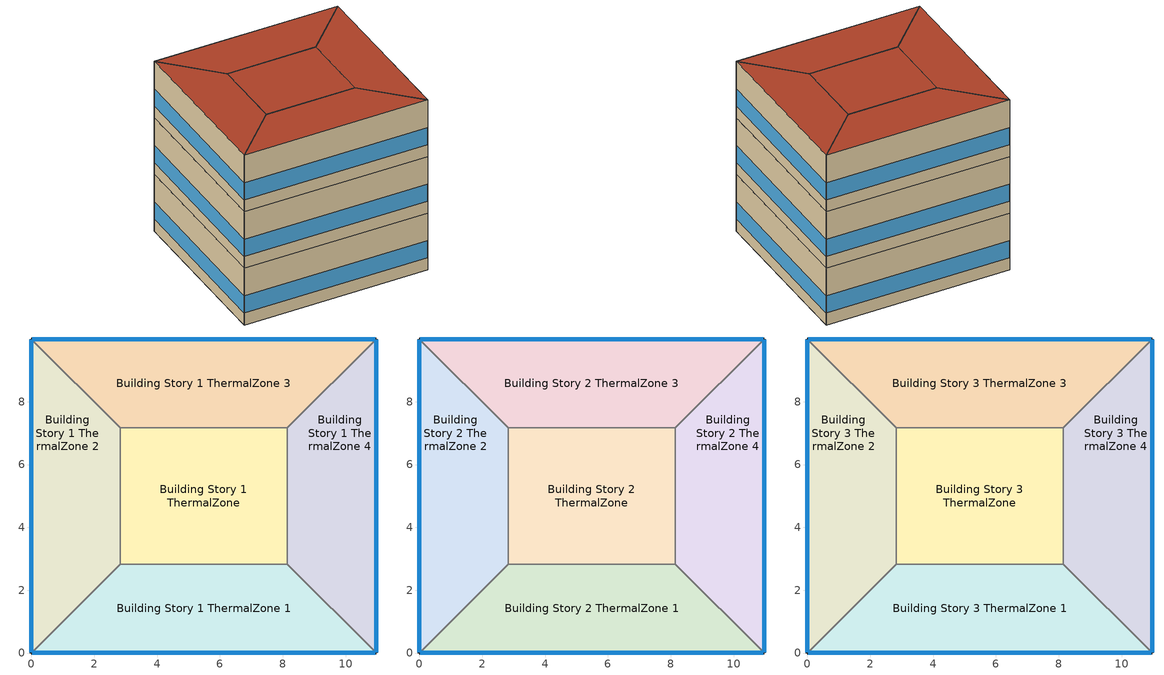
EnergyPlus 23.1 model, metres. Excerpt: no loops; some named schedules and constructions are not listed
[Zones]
Building Story 1 ThermalZone
 floor ground (Typical Insulated Carpeted 8in Slab Floor): 8.14,2.83 2.83,2.83 2.83,7.17 8.14,7.17 z0
 wall adiabatic (Typical Interior Wall): 2.83,2.83 8.14,2.83 8.14,7.17 2.83,7.17 2.83,2.83 z0:3.6
 ceiling adiabatic (Typical Interior Floor): 8.14,7.17 2.83,7.17 2.83,2.83 8.14,2.83 z3.6
Building Story 1 ThermalZone 1
 floor ground (Typical Insulated Carpeted 8in Slab Floor): 10.97,0 0,0 2.83,2.83 8.14,2.83 z0
 wall outside (Typical Insulated Steel Framed Exterior Wall R-20.41): 0,0 10.97,0 z0:3.6
 wall adiabatic (Typical Interior Wall): 10.97,0 8.14,2.83 2.83,2.83 0,0 z0:3.6
 window (U 0.48 SHGC 0.40 Dbl Ref-D Clr 6mm/13mm): 0.03,0 10.94,0 z0.76:1.85
 ceiling adiabatic (Typical Interior Ceiling): 8.14,2.83 2.83,2.83 0,0 10.97,0 z3.6
Building Story 1 ThermalZone 2
 floor ground (Typical Insulated Carpeted 8in Slab Floor): 0,0 0,10 2.83,7.17 2.83,2.83 z0
 wall outside (Typical Insulated Steel Framed Exterior Wall R-20.41): 0,10 0,0 z0:3.6
 wall adiabatic (Typical Interior Wall): 0,0 2.83,2.83 2.83,7.17 0,10 z0:3.6
 window (U 0.48 SHGC 0.40 Dbl Ref-D Clr 6mm/13mm): 0,9.97 0,0.03 z0.76:1.85
 ceiling adiabatic (Typical Interior Ceiling): 2.83,2.83 2.83,7.17 0,10 0,0 z3.6
Building Story 1 ThermalZone 3
 floor ground (Typical Insulated Carpeted 8in Slab Floor): 0,10 10.97,10 8.14,7.17 2.83,7.17 z0
 wall outside (Typical Insulated Steel Framed Exterior Wall R-20.41): 10.97,10 0,10 z0:3.6
 wall adiabatic (Typical Interior Wall): 0,10 2.83,7.17 8.14,7.17 10.97,10 z0:3.6
 window (U 0.48 SHGC 0.40 Dbl Ref-D Clr 6mm/13mm): 10.94,10 0.03,10 z0.76:1.85
 ceiling adiabatic (Typical Interior Ceiling): 2.83,7.17 8.14,7.17 10.97,10 0,10 z3.6
Building Story 1 ThermalZone 4
 floor ground (Typical Insulated Carpeted 8in Slab Floor): 10.97,10 10.97,0 8.14,2.83 8.14,7.17 z0
 wall outside (Typical Insulated Steel Framed Exterior Wall R-20.41): 10.97,0 10.97,10 z0:3.6
 wall adiabatic (Typical Interior Wall): 10.97,10 8.14,7.17 8.14,2.83 10.97,0 z0:3.6
 window (U 0.48 SHGC 0.40 Dbl Ref-D Clr 6mm/13mm): 10.97,0.03 10.97,9.97 z0.76:1.85
 ceiling adiabatic (Typical Interior Ceiling): 8.14,7.17 8.14,2.83 10.97,0 10.97,10 z3.6
Building Story 2 ThermalZone
 floor adiabatic (Typical Interior Floor): 8.14,2.83 2.83,2.83 2.83,7.17 8.14,7.17 z3.6
 wall adiabatic (Typical Interior Wall): 2.83,2.83 8.14,2.83 8.14,7.17 2.83,7.17 2.83,2.83 z3.6:7.2
 ceiling adiabatic (Typical Interior Ceiling): 8.14,7.17 2.83,7.17 2.83,2.83 8.14,2.83 z7.2
Building Story 2 ThermalZone 1
 floor adiabatic (Typical Interior Ceiling): 10.97,0 0,0 2.83,2.83 8.14,2.83 z3.6
 wall outside (Typical Insulated Steel Framed Exterior Wall R-20.41): 0,0 10.97,0 z3.6:7.2
 wall adiabatic (Typical Interior Wall): 10.97,0 8.14,2.83 2.83,2.83 0,0 z3.6:7.2
 window (U 0.48 SHGC 0.40 Dbl Ref-D Clr 6mm/13mm): 0.03,0 10.94,0 z4.36:5.45
 ceiling adiabatic (Typical Interior Ceiling): 8.14,2.83 2.83,2.83 0,0 10.97,0 z7.2
Building Story 2 ThermalZone 2
 floor adiabatic (Typical Interior Ceiling): 0,0 0,10 2.83,7.17 2.83,2.83 z3.6
 wall outside (Typical Insulated Steel Framed Exterior Wall R-20.41): 0,10 0,0 z3.6:7.2
 wall adiabatic (Typical Interior Wall): 0,0 2.83,2.83 2.83,7.17 0,10 z3.6:7.2
 window (U 0.48 SHGC 0.40 Dbl Ref-D Clr 6mm/13mm): 0,9.97 0,0.03 z4.36:5.45
 ceiling adiabatic (Typical Interior Ceiling): 2.83,2.83 2.83,7.17 0,10 0,0 z7.2
Building Story 2 ThermalZone 3
 floor adiabatic (Typical Interior Ceiling): 0,10 10.97,10 8.14,7.17 2.83,7.17 z3.6
 wall outside (Typical Insulated Steel Framed Exterior Wall R-20.41): 10.97,10 0,10 z3.6:7.2
 wall adiabatic (Typical Interior Wall): 0,10 2.83,7.17 8.14,7.17 10.97,10 z3.6:7.2
 window (U 0.48 SHGC 0.40 Dbl Ref-D Clr 6mm/13mm): 10.94,10 0.03,10 z4.36:5.45
 ceiling adiabatic (Typical Interior Ceiling): 2.83,7.17 8.14,7.17 10.97,10 0,10 z7.2
Building Story 2 ThermalZone 4
 floor adiabatic (Typical Interior Ceiling): 10.97,10 10.97,0 8.14,2.83 8.14,7.17 z3.6
 wall outside (Typical Insulated Steel Framed Exterior Wall R-20.41): 10.97,0 10.97,10 z3.6:7.2
 wall adiabatic (Typical Interior Wall): 10.97,10 8.14,7.17 8.14,2.83 10.97,0 z3.6:7.2
 window (U 0.48 SHGC 0.40 Dbl Ref-D Clr 6mm/13mm): 10.97,0.03 10.97,9.97 z4.36:5.45
 ceiling adiabatic (Typical Interior Ceiling): 8.14,7.17 8.14,2.83 10.97,0 10.97,10 z7.2
Building Story 3 ThermalZone
 floor adiabatic (Typical Interior Ceiling): 8.14,2.83 2.83,2.83 2.83,7.17 8.14,7.17 z7.2
 wall adiabatic (Typical Interior Wall): 2.83,2.83 8.14,2.83 8.14,7.17 2.83,7.17 2.83,2.83 z7.2:10.8
 roof outside (Typical IEAD Roof R-31.25): 8.14,7.17 2.83,7.17 2.83,2.83 8.14,2.83 z10.8
Building Story 3 ThermalZone 1
 floor adiabatic (Typical Interior Ceiling): 10.97,0 0,0 2.83,2.83 8.14,2.83 z7.2
 wall outside (Typical Insulated Steel Framed Exterior Wall R-20.41): 0,0 10.97,0 z7.2:10.8
 wall adiabatic (Typical Interior Wall): 10.97,0 8.14,2.83 2.83,2.83 0,0 z7.2:10.8
 window (U 0.48 SHGC 0.40 Dbl Ref-D Clr 6mm/13mm): 0.03,0 10.94,0 z7.96:9.05
 roof outside (Typical IEAD Roof R-31.25): 8.14,2.83 2.83,2.83 0,0 10.97,0 z10.8
Building Story 3 ThermalZone 2
 floor adiabatic (Typical Interior Ceiling): 0,0 0,10 2.83,7.17 2.83,2.83 z7.2
 wall outside (Typical Insulated Steel Framed Exterior Wall R-20.41): 0,10 0,0 z7.2:10.8
 wall adiabatic (Typical Interior Wall): 0,0 2.83,2.83 2.83,7.17 0,10 z7.2:10.8
 window (U 0.48 SHGC 0.40 Dbl Ref-D Clr 6mm/13mm): 0,9.97 0,0.03 z7.96:9.05
 roof outside (Typical IEAD Roof R-31.25): 2.83,2.83 2.83,7.17 0,10 0,0 z10.8
Building Story 3 ThermalZone 3
 floor adiabatic (Typical Interior Ceiling): 0,10 10.97,10 8.14,7.17 2.83,7.17 z7.2
 wall outside (Typical Insulated Steel Framed Exterior Wall R-20.41): 10.97,10 0,10 z7.2:10.8
 wall adiabatic (Typical Interior Wall): 0,10 2.83,7.17 8.14,7.17 10.97,10 z7.2:10.8
 window (U 0.48 SHGC 0.40 Dbl Ref-D Clr 6mm/13mm): 10.94,10 0.03,10 z7.96:9.05
 roof outside (Typical IEAD Roof R-31.25): 2.83,7.17 8.14,7.17 10.97,10 0,10 z10.8
Building Story 3 ThermalZone 4
 floor adiabatic (Typical Interior Ceiling): 10.97,10 10.97,0 8.14,2.83 8.14,7.17 z7.2
 wall outside (Typical Insulated Steel Framed Exterior Wall R-20.41): 10.97,0 10.97,10 z7.2:10.8
 wall adiabatic (Typical Interior Wall): 10.97,10 8.14,7.17 8.14,2.83 10.97,0 z7.2:10.8
 window (U 0.48 SHGC 0.40 Dbl Ref-D Clr 6mm/13mm): 10.97,0.03 10.97,9.97 z7.96:9.05
 roof outside (Typical IEAD Roof R-31.25): 8.14,7.17 8.14,2.83 10.97,0 10.97,10 z10.8
[Schedule:Week:Daily]
SchoolSecondary BLDG_OCC_SCH_Extend Week Rule - Sep4-Dec31: SchoolSecondary BLDG_OCC_SCH_Extend Default, SchoolSecondary BLDG_OCC_SCH_Extend Wkdy|SmrDsn Day 2, SchoolSecondary BLDG_OCC_SCH_Extend Wkdy|SmrDsn Day 2, SchoolSecondary BLDG_OCC_SCH_Extend Wkdy|SmrDsn Day 2, SchoolSecondary BLDG_OCC_SCH_Extend Wkdy|SmrDsn Day 2, SchoolSecondary BLDG_OCC_SCH_Extend Wkdy|SmrDsn Day 2, SchoolSecondary BLDG_OCC_SCH_Extend Default, SchoolSecondary BLDG_OCC_SCH_Extend Default, SchoolSecondary BLDG_OCC_SCH_Extend Summer Design Day, SchoolSecondary BLDG_OCC_SCH_Extend Winter Design Day, SchoolSecondary BLDG_OCC_SCH_Extend Default, SchoolSecondary BLDG_OCC_SCH_Extend Default
SchoolSecondary BLDG_OCC_SCH_Gym Week Rule - Jan1-Jan1: SchoolSecondary BLDG_OCC_SCH_Gym Wknd Day, SchoolSecondary BLDG_OCC_SCH_Gym Wknd Day, SchoolSecondary BLDG_OCC_SCH_Gym Wknd Day, SchoolSecondary BLDG_OCC_SCH_Gym Wknd Day, SchoolSecondary BLDG_OCC_SCH_Gym Wknd Day, SchoolSecondary BLDG_OCC_SCH_Gym Wknd Day, SchoolSecondary BLDG_OCC_SCH_Gym Wknd Day, SchoolSecondary BLDG_OCC_SCH_Gym Default, SchoolSecondary BLDG_OCC_SCH_Gym Summer Design Day, SchoolSecondary BLDG_OCC_SCH_Gym Winter Design Day, SchoolSecondary BLDG_OCC_SCH_Gym Default, SchoolSecondary BLDG_OCC_SCH_Gym Default
SchoolSecondary BLDG_OCC_SCH_Gym Week Rule - Jan2-Jun25: SchoolSecondary BLDG_OCC_SCH_Gym Wknd Day, SchoolSecondary BLDG_OCC_SCH_Gym Wkdy|SmrDsn Day, SchoolSecondary BLDG_OCC_SCH_Gym Wkdy|SmrDsn Day, SchoolSecondary BLDG_OCC_SCH_Gym Wkdy|SmrDsn Day, SchoolSecondary BLDG_OCC_SCH_Gym Wkdy|SmrDsn Day, SchoolSecondary BLDG_OCC_SCH_Gym Wkdy|SmrDsn Day, SchoolSecondary BLDG_OCC_SCH_Gym Wknd Day, SchoolSecondary BLDG_OCC_SCH_Gym Default, SchoolSecondary BLDG_OCC_SCH_Gym Summer Design Day, SchoolSecondary BLDG_OCC_SCH_Gym Winter Design Day, SchoolSecondary BLDG_OCC_SCH_Gym Default, SchoolSecondary BLDG_OCC_SCH_Gym Default
SchoolSecondary BLDG_OCC_SCH_Gym Week Rule - Jun26-Jul2: SchoolSecondary BLDG_OCC_SCH_Gym Wknd Day, SchoolSecondary BLDG_OCC_SCH_Gym Wkdy|SmrDsn Day, SchoolSecondary BLDG_OCC_SCH_Gym Wkdy|SmrDsn Day, SchoolSecondary BLDG_OCC_SCH_Gym Wkdy|SmrDsn Day, SchoolSecondary BLDG_OCC_SCH_Gym Wkdy|SmrDsn Day, SchoolSecondary BLDG_OCC_SCH_Gym Wkdy|SmrDsn Day 1, SchoolSecondary BLDG_OCC_SCH_Gym Wknd Day 1, SchoolSecondary BLDG_OCC_SCH_Gym Default, SchoolSecondary BLDG_OCC_SCH_Gym Summer Design Day, SchoolSecondary BLDG_OCC_SCH_Gym Winter Design Day, SchoolSecondary BLDG_OCC_SCH_Gym Default, SchoolSecondary BLDG_OCC_SCH_Gym Default
SchoolSecondary BLDG_OCC_SCH_Gym Week Rule - Jul3-Aug27: SchoolSecondary BLDG_OCC_SCH_Gym Wknd Day 1, SchoolSecondary BLDG_OCC_SCH_Gym Wkdy|SmrDsn Day 1, SchoolSecondary BLDG_OCC_SCH_Gym Wkdy|SmrDsn Day 1, SchoolSecondary BLDG_OCC_SCH_Gym Wkdy|SmrDsn Day 1, SchoolSecondary BLDG_OCC_SCH_Gym Wkdy|SmrDsn Day 1, SchoolSecondary BLDG_OCC_SCH_Gym Wkdy|SmrDsn Day 1, SchoolSecondary BLDG_OCC_SCH_Gym Wknd Day 1, SchoolSecondary BLDG_OCC_SCH_Gym Default, SchoolSecondary BLDG_OCC_SCH_Gym Summer Design Day, SchoolSecondary BLDG_OCC_SCH_Gym Winter Design Day, SchoolSecondary BLDG_OCC_SCH_Gym Default, SchoolSecondary BLDG_OCC_SCH_Gym Default
SchoolSecondary BLDG_OCC_SCH_Gym Week Rule - Aug28-Sep3: SchoolSecondary BLDG_OCC_SCH_Gym Wknd Day 1, SchoolSecondary BLDG_OCC_SCH_Gym Wkdy|SmrDsn Day 1, SchoolSecondary BLDG_OCC_SCH_Gym Wkdy|SmrDsn Day 1, SchoolSecondary BLDG_OCC_SCH_Gym Wkdy|SmrDsn Day 1, SchoolSecondary BLDG_OCC_SCH_Gym Wkdy|SmrDsn Day 2, SchoolSecondary BLDG_OCC_SCH_Gym Wkdy|SmrDsn Day 2, SchoolSecondary BLDG_OCC_SCH_Gym Default, SchoolSecondary BLDG_OCC_SCH_Gym Default, SchoolSecondary BLDG_OCC_SCH_Gym Summer Design Day, SchoolSecondary BLDG_OCC_SCH_Gym Winter Design Day, SchoolSecondary BLDG_OCC_SCH_Gym Default, SchoolSecondary BLDG_OCC_SCH_Gym Default
SchoolSecondary BLDG_OCC_SCH_Gym Week Rule - Sep4-Dec31: SchoolSecondary BLDG_OCC_SCH_Gym Default, SchoolSecondary BLDG_OCC_SCH_Gym Wkdy|SmrDsn Day 2, SchoolSecondary BLDG_OCC_SCH_Gym Wkdy|SmrDsn Day 2, SchoolSecondary BLDG_OCC_SCH_Gym Wkdy|SmrDsn Day 2, SchoolSecondary BLDG_OCC_SCH_Gym Wkdy|SmrDsn Day 2, SchoolSecondary BLDG_OCC_SCH_Gym Wkdy|SmrDsn Day 2, SchoolSecondary BLDG_OCC_SCH_Gym Default, SchoolSecondary BLDG_OCC_SCH_Gym Default, SchoolSecondary BLDG_OCC_SCH_Gym Summer Design Day, SchoolSecondary BLDG_OCC_SCH_Gym Winter Design Day, SchoolSecondary BLDG_OCC_SCH_Gym Default, SchoolSecondary BLDG_OCC_SCH_Gym Default
SchoolSecondary BLDG_OCC_SCH_Offices Week Rule - Jan1-Jan1: SchoolSecondary BLDG_OCC_SCH_Offices Wknd Day, SchoolSecondary BLDG_OCC_SCH_Offices Wknd Day, SchoolSecondary BLDG_OCC_SCH_Offices Wknd Day, SchoolSecondary BLDG_OCC_SCH_Offices Wknd Day, SchoolSecondary BLDG_OCC_SCH_Offices Wknd Day, SchoolSecondary BLDG_OCC_SCH_Offices Wknd Day, SchoolSecondary BLDG_OCC_SCH_Offices Wknd Day, SchoolSecondary BLDG_OCC_SCH_Offices Default, SchoolSecondary BLDG_OCC_SCH_Offices Summer Design Day, SchoolSecondary BLDG_OCC_SCH_Offices Winter Design Day, SchoolSecondary BLDG_OCC_SCH_Offices Default, SchoolSecondary BLDG_OCC_SCH_Offices Default
SchoolSecondary BLDG_OCC_SCH_Offices Week Rule - Jan2-Jun25: SchoolSecondary BLDG_OCC_SCH_Offices Wknd Day, SchoolSecondary BLDG_OCC_SCH_Offices Wkdy|SmrDsn Day, SchoolSecondary BLDG_OCC_SCH_Offices Wkdy|SmrDsn Day, SchoolSecondary BLDG_OCC_SCH_Offices Wkdy|SmrDsn Day, SchoolSecondary BLDG_OCC_SCH_Offices Wkdy|SmrDsn Day, SchoolSecondary BLDG_OCC_SCH_Offices Wkdy|SmrDsn Day, SchoolSecondary BLDG_OCC_SCH_Offices Wknd Day, SchoolSecondary BLDG_OCC_SCH_Offices Default, SchoolSecondary BLDG_OCC_SCH_Offices Summer Design Day, SchoolSecondary BLDG_OCC_SCH_Offices Winter Design Day, SchoolSecondary BLDG_OCC_SCH_Offices Default, SchoolSecondary BLDG_OCC_SCH_Offices Default
SchoolSecondary BLDG_OCC_SCH_Offices Week Rule - Jun26-Jul2: SchoolSecondary BLDG_OCC_SCH_Offices Wknd Day, SchoolSecondary BLDG_OCC_SCH_Offices Wkdy|SmrDsn Day, SchoolSecondary BLDG_OCC_SCH_Offices Wkdy|SmrDsn Day, SchoolSecondary BLDG_OCC_SCH_Offices Wkdy|SmrDsn Day, SchoolSecondary BLDG_OCC_SCH_Offices Wkdy|SmrDsn Day, SchoolSecondary BLDG_OCC_SCH_Offices Wkdy|SmrDsn Day 1, SchoolSecondary BLDG_OCC_SCH_Offices Wknd Day 1, SchoolSecondary BLDG_OCC_SCH_Offices Default, SchoolSecondary BLDG_OCC_SCH_Offices Summer Design Day, SchoolSecondary BLDG_OCC_SCH_Offices Winter Design Day, SchoolSecondary BLDG_OCC_SCH_Offices Default, SchoolSecondary BLDG_OCC_SCH_Offices Default
SchoolSecondary BLDG_OCC_SCH_Offices Week Rule - Jul3-Aug27: SchoolSecondary BLDG_OCC_SCH_Offices Wknd Day 1, SchoolSecondary BLDG_OCC_SCH_Offices Wkdy|SmrDsn Day 1, SchoolSecondary BLDG_OCC_SCH_Offices Wkdy|SmrDsn Day 1, SchoolSecondary BLDG_OCC_SCH_Offices Wkdy|SmrDsn Day 1, SchoolSecondary BLDG_OCC_SCH_Offices Wkdy|SmrDsn Day 1, SchoolSecondary BLDG_OCC_SCH_Offices Wkdy|SmrDsn Day 1, SchoolSecondary BLDG_OCC_SCH_Offices Wknd Day 1, SchoolSecondary BLDG_OCC_SCH_Offices Default, SchoolSecondary BLDG_OCC_SCH_Offices Summer Design Day, SchoolSecondary BLDG_OCC_SCH_Offices Winter Design Day, SchoolSecondary BLDG_OCC_SCH_Offices Default, SchoolSecondary BLDG_OCC_SCH_Offices Default
SchoolSecondary BLDG_OCC_SCH_Offices Week Rule - Aug28-Sep3: SchoolSecondary BLDG_OCC_SCH_Offices Wknd Day 1, SchoolSecondary BLDG_OCC_SCH_Offices Wkdy|SmrDsn Day 1, SchoolSecondary BLDG_OCC_SCH_Offices Wkdy|SmrDsn Day 1, SchoolSecondary BLDG_OCC_SCH_Offices Wkdy|SmrDsn Day 1, SchoolSecondary BLDG_OCC_SCH_Offices Wkdy|SmrDsn Day 2, SchoolSecondary BLDG_OCC_SCH_Offices Wkdy|SmrDsn Day 2, SchoolSecondary BLDG_OCC_SCH_Offices Default, SchoolSecondary BLDG_OCC_SCH_Offices Default, SchoolSecondary BLDG_OCC_SCH_Offices Summer Design Day, SchoolSecondary BLDG_OCC_SCH_Offices Winter Design Day, SchoolSecondary BLDG_OCC_SCH_Offices Default, SchoolSecondary BLDG_OCC_SCH_Offices Default
SchoolSecondary BLDG_OCC_SCH_Offices Week Rule - Sep4-Dec31: SchoolSecondary BLDG_OCC_SCH_Offices Default, SchoolSecondary BLDG_OCC_SCH_Offices Wkdy|SmrDsn Day 2, SchoolSecondary BLDG_OCC_SCH_Offices Wkdy|SmrDsn Day 2, SchoolSecondary BLDG_OCC_SCH_Offices Wkdy|SmrDsn Day 2, SchoolSecondary BLDG_OCC_SCH_Offices Wkdy|SmrDsn Day 2, SchoolSecondary BLDG_OCC_SCH_Offices Wkdy|SmrDsn Day 2, SchoolSecondary BLDG_OCC_SCH_Offices Default, SchoolSecondary BLDG_OCC_SCH_Offices Default, SchoolSecondary BLDG_OCC_SCH_Offices Summer Design Day, SchoolSecondary BLDG_OCC_SCH_Offices Winter Design Day, SchoolSecondary BLDG_OCC_SCH_Offices Default, SchoolSecondary BLDG_OCC_SCH_Offices Default
Elevator Schedule 3 Week Rule - Jan1-Jan1: 18 space(s) Occ Sch Saturday 3, 18 space(s) Occ Sch Saturday 3, 18 space(s) Occ Sch Saturday 3, 18 space(s) Occ Sch Saturday 3, 18 space(s) Occ Sch Saturday 3, 18 space(s) Occ Sch Saturday 3, 18 space(s) Occ Sch Saturday 3, 18 space(s) Occ Sch Default 3, 18 space(s) Occ Sch Summer Design Day 3, 18 space(s) Occ Sch Winter Design Day 3, 18 space(s) Occ Sch Default 3, 18 space(s) Occ Sch Default 3
Elevator Schedule 3 Week Rule - Jan2-Jun11: 18 space(s) Occ Sch Sunday 3, 18 space(s) Occ Sch Default 3, 18 space(s) Occ Sch Tuesday 19, 18 space(s) Occ Sch Wednesday 19, 18 space(s) Occ Sch Thursday 19, 18 space(s) Occ Sch Friday 19, 18 space(s) Occ Sch Saturday 3, 18 space(s) Occ Sch Default 3, 18 space(s) Occ Sch Summer Design Day 3, 18 space(s) Occ Sch Winter Design Day 3, 18 space(s) Occ Sch Default 3, 18 space(s) Occ Sch Default 3
Elevator Schedule 3 Week Rule - Jun12-Jun18: 18 space(s) Occ Sch Sunday 3, 18 space(s) Occ Sch Default 3, 18 space(s) Occ Sch Tuesday 19, 18 space(s) Occ Sch Wednesday 19, 18 space(s) Occ Sch Thursday 18, 18 space(s) Occ Sch Friday 18, 18 space(s) Occ Sch Saturday 3, 18 space(s) Occ Sch Default 3, 18 space(s) Occ Sch Summer Design Day 3, 18 space(s) Occ Sch Winter Design Day 3, 18 space(s) Occ Sch Default 3, 18 space(s) Occ Sch Default 3
Elevator Schedule 3 Week Rule - Jun19-Jun25: 18 space(s) Occ Sch Sunday 3, 18 space(s) Occ Sch Monday 16, 18 space(s) Occ Sch Tuesday 18, 18 space(s) Occ Sch Wednesday 18, 18 space(s) Occ Sch Thursday 18, 18 space(s) Occ Sch Friday 18, 18 space(s) Occ Sch Saturday 3, 18 space(s) Occ Sch Default 3, 18 space(s) Occ Sch Summer Design Day 3, 18 space(s) Occ Sch Winter Design Day 3, 18 space(s) Occ Sch Default 3, 18 space(s) Occ Sch Default 3
Elevator Schedule 3 Week Rule - Jun26-Jul2: 18 space(s) Occ Sch Sunday 3, 18 space(s) Occ Sch Monday 16, 18 space(s) Occ Sch Tuesday 18, 18 space(s) Occ Sch Wednesday 18, 18 space(s) Occ Sch Thursday 18, 18 space(s) Occ Sch Friday 17, 18 space(s) Occ Sch Saturday 3, 18 space(s) Occ Sch Default 3, 18 space(s) Occ Sch Summer Design Day 3, 18 space(s) Occ Sch Winter Design Day 3, 18 space(s) Occ Sch Default 3, 18 space(s) Occ Sch Default 3
Elevator Schedule 3 Week Rule - Jul3-Aug27: 18 space(s) Occ Sch Sunday 3, 18 space(s) Occ Sch Monday 15, 18 space(s) Occ Sch Tuesday 17, 18 space(s) Occ Sch Wednesday 17, 18 space(s) Occ Sch Thursday 17, 18 space(s) Occ Sch Friday 17, 18 space(s) Occ Sch Saturday 3, 18 space(s) Occ Sch Default 3, 18 space(s) Occ Sch Summer Design Day 3, 18 space(s) Occ Sch Winter Design Day 3, 18 space(s) Occ Sch Default 3, 18 space(s) Occ Sch Default 3
Elevator Schedule 3 Week Rule - Aug28-Sep3: 18 space(s) Occ Sch Sunday 3, 18 space(s) Occ Sch Monday 15, 18 space(s) Occ Sch Tuesday 17, 18 space(s) Occ Sch Wednesday 17, 18 space(s) Occ Sch Thursday 16, 18 space(s) Occ Sch Friday 16, 18 space(s) Occ Sch Saturday 3, 18 space(s) Occ Sch Default 3, 18 space(s) Occ Sch Summer Design Day 3, 18 space(s) Occ Sch Winter Design Day 3, 18 space(s) Occ Sch Default 3, 18 space(s) Occ Sch Default 3
Elevator Schedule 3 Week Rule - Sep4-Sep10: 18 space(s) Occ Sch Sunday 3, 18 space(s) Occ Sch Monday 14, 18 space(s) Occ Sch Tuesday 16, 18 space(s) Occ Sch Wednesday 16, 18 space(s) Occ Sch Thursday 16, 18 space(s) Occ Sch Friday 16, 18 space(s) Occ Sch Saturday 3, 18 space(s) Occ Sch Default 3, 18 space(s) Occ Sch Summer Design Day 3, 18 space(s) Occ Sch Winter Design Day 3, 18 space(s) Occ Sch Default 3, 18 space(s) Occ Sch Default 3
Elevator Schedule 3 Week Rule - Sep11-Sep17: 18 space(s) Occ Sch Sunday 3, 18 space(s) Occ Sch Monday 14, 18 space(s) Occ Sch Tuesday 16, 18 space(s) Occ Sch Wednesday 16, 18 space(s) Occ Sch Thursday 16, 18 space(s) Occ Sch Friday 15, 18 space(s) Occ Sch Saturday 3, 18 space(s) Occ Sch Default 3, 18 space(s) Occ Sch Summer Design Day 3, 18 space(s) Occ Sch Winter Design Day 3, 18 space(s) Occ Sch Default 3, 18 space(s) Occ Sch Default 3
Elevator Schedule 3 Week Rule - Sep18-Dec31: 18 space(s) Occ Sch Sunday 3, 18 space(s) Occ Sch Monday 13, 18 space(s) Occ Sch Tuesday 15, 18 space(s) Occ Sch Wednesday 15, 18 space(s) Occ Sch Thursday 15, 18 space(s) Occ Sch Friday 15, 18 space(s) Occ Sch Saturday 3, 18 space(s) Occ Sch Default 3, 18 space(s) Occ Sch Summer Design Day 3, 18 space(s) Occ Sch Winter Design Day 3, 18 space(s) Occ Sch Default 3, 18 space(s) Occ Sch Default 3
Elevator Schedule 1 Week Rule - Jan1-Jan1: 18 space(s) Occ Sch Saturday 1, 18 space(s) Occ Sch Saturday 1, 18 space(s) Occ Sch Saturday 1, 18 space(s) Occ Sch Saturday 1, 18 space(s) Occ Sch Saturday 1, 18 space(s) Occ Sch Saturday 1, 18 space(s) Occ Sch Saturday 1, 18 space(s) Occ Sch Default 1, 18 space(s) Occ Sch Summer Design Day 1, 18 space(s) Occ Sch Winter Design Day 1, 18 space(s) Occ Sch Default 1, 18 space(s) Occ Sch Default 1
Elevator Schedule 1 Week Rule - Jan2-Jun11: 18 space(s) Occ Sch Sunday 1, 18 space(s) Occ Sch Default 1, 18 space(s) Occ Sch Tuesday 9, 18 space(s) Occ Sch Wednesday 9, 18 space(s) Occ Sch Thursday 9, 18 space(s) Occ Sch Friday 9, 18 space(s) Occ Sch Saturday 1, 18 space(s) Occ Sch Default 1, 18 space(s) Occ Sch Summer Design Day 1, 18 space(s) Occ Sch Winter Design Day 1, 18 space(s) Occ Sch Default 1, 18 space(s) Occ Sch Default 1
Elevator Schedule 1 Week Rule - Jun12-Jun18: 18 space(s) Occ Sch Sunday 1, 18 space(s) Occ Sch Default 1, 18 space(s) Occ Sch Tuesday 9, 18 space(s) Occ Sch Wednesday 9, 18 space(s) Occ Sch Thursday 8, 18 space(s) Occ Sch Friday 8, 18 space(s) Occ Sch Saturday 1, 18 space(s) Occ Sch Default 1, 18 space(s) Occ Sch Summer Design Day 1, 18 space(s) Occ Sch Winter Design Day 1, 18 space(s) Occ Sch Default 1, 18 space(s) Occ Sch Default 1
Elevator Schedule 1 Week Rule - Jun19-Jun25: 18 space(s) Occ Sch Sunday 1, 18 space(s) Occ Sch Monday 8, 18 space(s) Occ Sch Tuesday 8, 18 space(s) Occ Sch Wednesday 8, 18 space(s) Occ Sch Thursday 8, 18 space(s) Occ Sch Friday 8, 18 space(s) Occ Sch Saturday 1, 18 space(s) Occ Sch Default 1, 18 space(s) Occ Sch Summer Design Day 1, 18 space(s) Occ Sch Winter Design Day 1, 18 space(s) Occ Sch Default 1, 18 space(s) Occ Sch Default 1
Elevator Schedule 1 Week Rule - Jun26-Jul2: 18 space(s) Occ Sch Sunday 1, 18 space(s) Occ Sch Monday 8, 18 space(s) Occ Sch Tuesday 8, 18 space(s) Occ Sch Wednesday 8, 18 space(s) Occ Sch Thursday 8, 18 space(s) Occ Sch Friday 7, 18 space(s) Occ Sch Saturday 1, 18 space(s) Occ Sch Default 1, 18 space(s) Occ Sch Summer Design Day 1, 18 space(s) Occ Sch Winter Design Day 1, 18 space(s) Occ Sch Default 1, 18 space(s) Occ Sch Default 1
Elevator Schedule 1 Week Rule - Jul3-Aug27: 18 space(s) Occ Sch Sunday 1, 18 space(s) Occ Sch Monday 7, 18 space(s) Occ Sch Tuesday 7, 18 space(s) Occ Sch Wednesday 7, 18 space(s) Occ Sch Thursday 7, 18 space(s) Occ Sch Friday 7, 18 space(s) Occ Sch Saturday 1, 18 space(s) Occ Sch Default 1, 18 space(s) Occ Sch Summer Design Day 1, 18 space(s) Occ Sch Winter Design Day 1, 18 space(s) Occ Sch Default 1, 18 space(s) Occ Sch Default 1
Elevator Schedule 1 Week Rule - Aug28-Sep3: 18 space(s) Occ Sch Sunday 1, 18 space(s) Occ Sch Monday 7, 18 space(s) Occ Sch Tuesday 7, 18 space(s) Occ Sch Wednesday 7, 18 space(s) Occ Sch Thursday 6, 18 space(s) Occ Sch Friday 6, 18 space(s) Occ Sch Saturday 1, 18 space(s) Occ Sch Default 1, 18 space(s) Occ Sch Summer Design Day 1, 18 space(s) Occ Sch Winter Design Day 1, 18 space(s) Occ Sch Default 1, 18 space(s) Occ Sch Default 1
Elevator Schedule 1 Week Rule - Sep4-Sep10: 18 space(s) Occ Sch Sunday 1, 18 space(s) Occ Sch Monday 6, 18 space(s) Occ Sch Tuesday 6, 18 space(s) Occ Sch Wednesday 6, 18 space(s) Occ Sch Thursday 6, 18 space(s) Occ Sch Friday 6, 18 space(s) Occ Sch Saturday 1, 18 space(s) Occ Sch Default 1, 18 space(s) Occ Sch Summer Design Day 1, 18 space(s) Occ Sch Winter Design Day 1, 18 space(s) Occ Sch Default 1, 18 space(s) Occ Sch Default 1
Elevator Schedule 1 Week Rule - Sep11-Sep17: 18 space(s) Occ Sch Sunday 1, 18 space(s) Occ Sch Monday 6, 18 space(s) Occ Sch Tuesday 6, 18 space(s) Occ Sch Wednesday 6, 18 space(s) Occ Sch Thursday 6, 18 space(s) Occ Sch Friday 5, 18 space(s) Occ Sch Saturday 1, 18 space(s) Occ Sch Default 1, 18 space(s) Occ Sch Summer Design Day 1, 18 space(s) Occ Sch Winter Design Day 1, 18 space(s) Occ Sch Default 1, 18 space(s) Occ Sch Default 1
Elevator Schedule 1 Week Rule - Sep18-Dec31: 18 space(s) Occ Sch Sunday 1, 18 space(s) Occ Sch Monday 5, 18 space(s) Occ Sch Tuesday 5, 18 space(s) Occ Sch Wednesday 5, 18 space(s) Occ Sch Thursday 5, 18 space(s) Occ Sch Friday 5, 18 space(s) Occ Sch Saturday 1, 18 space(s) Occ Sch Default 1, 18 space(s) Occ Sch Summer Design Day 1, 18 space(s) Occ Sch Winter Design Day 1, 18 space(s) Occ Sch Default 1, 18 space(s) Occ Sch Default 1
Elevator Schedule 2 Week Rule - Jan1-Jan1: 18 space(s) Occ Sch Saturday 2, 18 space(s) Occ Sch Saturday 2, 18 space(s) Occ Sch Saturday 2, 18 space(s) Occ Sch Saturday 2, 18 space(s) Occ Sch Saturday 2, 18 space(s) Occ Sch Saturday 2, 18 space(s) Occ Sch Saturday 2, 18 space(s) Occ Sch Default 2, 18 space(s) Occ Sch Summer Design Day 2, 18 space(s) Occ Sch Winter Design Day 2, 18 space(s) Occ Sch Default 2, 18 space(s) Occ Sch Default 2
Elevator Schedule 2 Week Rule - Jan2-Jun11: 18 space(s) Occ Sch Sunday 2, 18 space(s) Occ Sch Default 2, 18 space(s) Occ Sch Tuesday 14, 18 space(s) Occ Sch Wednesday 14, 18 space(s) Occ Sch Thursday 14, 18 space(s) Occ Sch Friday 14, 18 space(s) Occ Sch Saturday 2, 18 space(s) Occ Sch Default 2, 18 space(s) Occ Sch Summer Design Day 2, 18 space(s) Occ Sch Winter Design Day 2, 18 space(s) Occ Sch Default 2, 18 space(s) Occ Sch Default 2
Elevator Schedule 2 Week Rule - Jun12-Jun18: 18 space(s) Occ Sch Sunday 2, 18 space(s) Occ Sch Default 2, 18 space(s) Occ Sch Tuesday 14, 18 space(s) Occ Sch Wednesday 14, 18 space(s) Occ Sch Thursday 13, 18 space(s) Occ Sch Friday 13, 18 space(s) Occ Sch Saturday 2, 18 space(s) Occ Sch Default 2, 18 space(s) Occ Sch Summer Design Day 2, 18 space(s) Occ Sch Winter Design Day 2, 18 space(s) Occ Sch Default 2, 18 space(s) Occ Sch Default 2
Elevator Schedule 2 Week Rule - Jun19-Jun25: 18 space(s) Occ Sch Sunday 2, 18 space(s) Occ Sch Monday 12, 18 space(s) Occ Sch Tuesday 13, 18 space(s) Occ Sch Wednesday 13, 18 space(s) Occ Sch Thursday 13, 18 space(s) Occ Sch Friday 13, 18 space(s) Occ Sch Saturday 2, 18 space(s) Occ Sch Default 2, 18 space(s) Occ Sch Summer Design Day 2, 18 space(s) Occ Sch Winter Design Day 2, 18 space(s) Occ Sch Default 2, 18 space(s) Occ Sch Default 2
Elevator Schedule 2 Week Rule - Jun26-Jul2: 18 space(s) Occ Sch Sunday 2, 18 space(s) Occ Sch Monday 12, 18 space(s) Occ Sch Tuesday 13, 18 space(s) Occ Sch Wednesday 13, 18 space(s) Occ Sch Thursday 13, 18 space(s) Occ Sch Friday 12, 18 space(s) Occ Sch Saturday 2, 18 space(s) Occ Sch Default 2, 18 space(s) Occ Sch Summer Design Day 2, 18 space(s) Occ Sch Winter Design Day 2, 18 space(s) Occ Sch Default 2, 18 space(s) Occ Sch Default 2
Elevator Schedule 2 Week Rule - Jul3-Aug27: 18 space(s) Occ Sch Sunday 2, 18 space(s) Occ Sch Monday 11, 18 space(s) Occ Sch Tuesday 12, 18 space(s) Occ Sch Wednesday 12, 18 space(s) Occ Sch Thursday 12, 18 space(s) Occ Sch Friday 12, 18 space(s) Occ Sch Saturday 2, 18 space(s) Occ Sch Default 2, 18 space(s) Occ Sch Summer Design Day 2, 18 space(s) Occ Sch Winter Design Day 2, 18 space(s) Occ Sch Default 2, 18 space(s) Occ Sch Default 2
Elevator Schedule 2 Week Rule - Aug28-Sep3: 18 space(s) Occ Sch Sunday 2, 18 space(s) Occ Sch Monday 11, 18 space(s) Occ Sch Tuesday 12, 18 space(s) Occ Sch Wednesday 12, 18 space(s) Occ Sch Thursday 11, 18 space(s) Occ Sch Friday 11, 18 space(s) Occ Sch Saturday 2, 18 space(s) Occ Sch Default 2, 18 space(s) Occ Sch Summer Design Day 2, 18 space(s) Occ Sch Winter Design Day 2, 18 space(s) Occ Sch Default 2, 18 space(s) Occ Sch Default 2
Elevator Schedule 2 Week Rule - Sep4-Sep10: 18 space(s) Occ Sch Sunday 2, 18 space(s) Occ Sch Monday 10, 18 space(s) Occ Sch Tuesday 11, 18 space(s) Occ Sch Wednesday 11, 18 space(s) Occ Sch Thursday 11, 18 space(s) Occ Sch Friday 11, 18 space(s) Occ Sch Saturday 2, 18 space(s) Occ Sch Default 2, 18 space(s) Occ Sch Summer Design Day 2, 18 space(s) Occ Sch Winter Design Day 2, 18 space(s) Occ Sch Default 2, 18 space(s) Occ Sch Default 2
Elevator Schedule 2 Week Rule - Sep11-Sep17: 18 space(s) Occ Sch Sunday 2, 18 space(s) Occ Sch Monday 10, 18 space(s) Occ Sch Tuesday 11, 18 space(s) Occ Sch Wednesday 11, 18 space(s) Occ Sch Thursday 11, 18 space(s) Occ Sch Friday 10, 18 space(s) Occ Sch Saturday 2, 18 space(s) Occ Sch Default 2, 18 space(s) Occ Sch Summer Design Day 2, 18 space(s) Occ Sch Winter Design Day 2, 18 space(s) Occ Sch Default 2, 18 space(s) Occ Sch Default 2
Elevator Schedule 2 Week Rule - Sep18-Dec31: 18 space(s) Occ Sch Sunday 2, 18 space(s) Occ Sch Monday 9, 18 space(s) Occ Sch Tuesday 10, 18 space(s) Occ Sch Wednesday 10, 18 space(s) Occ Sch Thursday 10, 18 space(s) Occ Sch Friday 10, 18 space(s) Occ Sch Saturday 2, 18 space(s) Occ Sch Default 2, 18 space(s) Occ Sch Summer Design Day 2, 18 space(s) Occ Sch Winter Design Day 2, 18 space(s) Occ Sch Default 2, 18 space(s) Occ Sch Default 2
SchoolSecondary BLDG_EQUIP_SCH_2013 Week Rule - Jan1-Jan1: SchoolSecondary BLDG_EQUIP_SCH_2013 Default|Wknd Day, SchoolSecondary BLDG_EQUIP_SCH_2013 Default|Wknd Day, SchoolSecondary BLDG_EQUIP_SCH_2013 Default|Wknd Day, SchoolSecondary BLDG_EQUIP_SCH_2013 Default|Wknd Day, SchoolSecondary BLDG_EQUIP_SCH_2013 Default|Wknd Day, SchoolSecondary BLDG_EQUIP_SCH_2013 Default|Wknd Day, SchoolSecondary BLDG_EQUIP_SCH_2013 Default|Wknd Day, SchoolSecondary BLDG_EQUIP_SCH_2013 Default, SchoolSecondary BLDG_EQUIP_SCH_2013 Summer Design Day, SchoolSecondary BLDG_EQUIP_SCH_2013 Winter Design Day 2, SchoolSecondary BLDG_EQUIP_SCH_2013 Default, SchoolSecondary BLDG_EQUIP_SCH_2013 Default
SchoolSecondary BLDG_EQUIP_SCH_2013 Week Rule - Jan2-Jun25: SchoolSecondary BLDG_EQUIP_SCH_2013 Default|Wknd Day, SchoolSecondary BLDG_EQUIP_SCH_2013 Wkdy Day, SchoolSecondary BLDG_EQUIP_SCH_2013 Wkdy Day, SchoolSecondary BLDG_EQUIP_SCH_2013 Wkdy Day, SchoolSecondary BLDG_EQUIP_SCH_2013 Wkdy Day, SchoolSecondary BLDG_EQUIP_SCH_2013 Wkdy Day, SchoolSecondary BLDG_EQUIP_SCH_2013 Default|Wknd Day, SchoolSecondary BLDG_EQUIP_SCH_2013 Default, SchoolSecondary BLDG_EQUIP_SCH_2013 Summer Design Day, SchoolSecondary BLDG_EQUIP_SCH_2013 Winter Design Day 2, SchoolSecondary BLDG_EQUIP_SCH_2013 Default, SchoolSecondary BLDG_EQUIP_SCH_2013 Default
SchoolSecondary BLDG_EQUIP_SCH_2013 Week Rule - Jun26-Jul2: SchoolSecondary BLDG_EQUIP_SCH_2013 Default|Wknd Day, SchoolSecondary BLDG_EQUIP_SCH_2013 Wkdy Day, SchoolSecondary BLDG_EQUIP_SCH_2013 Wkdy Day, SchoolSecondary BLDG_EQUIP_SCH_2013 Wkdy Day, SchoolSecondary BLDG_EQUIP_SCH_2013 Wkdy Day, SchoolSecondary BLDG_EQUIP_SCH_2013 Wkdy Day 1, SchoolSecondary BLDG_EQUIP_SCH_2013 Default|Wknd Day 1, SchoolSecondary BLDG_EQUIP_SCH_2013 Default, SchoolSecondary BLDG_EQUIP_SCH_2013 Summer Design Day, SchoolSecondary BLDG_EQUIP_SCH_2013 Winter Design Day 2, SchoolSecondary BLDG_EQUIP_SCH_2013 Default, SchoolSecondary BLDG_EQUIP_SCH_2013 Default
SchoolSecondary BLDG_EQUIP_SCH_2013 Week Rule - Jul3-Aug27: SchoolSecondary BLDG_EQUIP_SCH_2013 Default|Wknd Day 1, SchoolSecondary BLDG_EQUIP_SCH_2013 Wkdy Day 1, SchoolSecondary BLDG_EQUIP_SCH_2013 Wkdy Day 1, SchoolSecondary BLDG_EQUIP_SCH_2013 Wkdy Day 1, SchoolSecondary BLDG_EQUIP_SCH_2013 Wkdy Day 1, SchoolSecondary BLDG_EQUIP_SCH_2013 Wkdy Day 1, SchoolSecondary BLDG_EQUIP_SCH_2013 Default|Wknd Day 1, SchoolSecondary BLDG_EQUIP_SCH_2013 Default, SchoolSecondary BLDG_EQUIP_SCH_2013 Summer Design Day, SchoolSecondary BLDG_EQUIP_SCH_2013 Winter Design Day 2, SchoolSecondary BLDG_EQUIP_SCH_2013 Default, SchoolSecondary BLDG_EQUIP_SCH_2013 Default
SchoolSecondary BLDG_EQUIP_SCH_2013 Week Rule - Aug28-Sep3: SchoolSecondary BLDG_EQUIP_SCH_2013 Default|Wknd Day 1, SchoolSecondary BLDG_EQUIP_SCH_2013 Wkdy Day 1, SchoolSecondary BLDG_EQUIP_SCH_2013 Wkdy Day 1, SchoolSecondary BLDG_EQUIP_SCH_2013 Wkdy Day 1, SchoolSecondary BLDG_EQUIP_SCH_2013 Wkdy Day 2, SchoolSecondary BLDG_EQUIP_SCH_2013 Wkdy Day 2, SchoolSecondary BLDG_EQUIP_SCH_2013 Default|Wknd Day 2, SchoolSecondary BLDG_EQUIP_SCH_2013 Default, SchoolSecondary BLDG_EQUIP_SCH_2013 Summer Design Day, SchoolSecondary BLDG_EQUIP_SCH_2013 Winter Design Day 2, SchoolSecondary BLDG_EQUIP_SCH_2013 Default, SchoolSecondary BLDG_EQUIP_SCH_2013 Default
SchoolSecondary BLDG_EQUIP_SCH_2013 Week Rule - Sep4-Dec31: SchoolSecondary BLDG_EQUIP_SCH_2013 Default|Wknd Day 2, SchoolSecondary BLDG_EQUIP_SCH_2013 Wkdy Day 2, SchoolSecondary BLDG_EQUIP_SCH_2013 Wkdy Day 2, SchoolSecondary BLDG_EQUIP_SCH_2013 Wkdy Day 2, SchoolSecondary BLDG_EQUIP_SCH_2013 Wkdy Day 2, SchoolSecondary BLDG_EQUIP_SCH_2013 Wkdy Day 2, SchoolSecondary BLDG_EQUIP_SCH_2013 Default|Wknd Day 2, SchoolSecondary BLDG_EQUIP_SCH_2013 Default, SchoolSecondary BLDG_EQUIP_SCH_2013 Summer Design Day, SchoolSecondary BLDG_EQUIP_SCH_2013 Winter Design Day 2, SchoolSecondary BLDG_EQUIP_SCH_2013 Default, SchoolSecondary BLDG_EQUIP_SCH_2013 Default
SchoolSecondary KITCHEN_ELEC_EQUIP_SCH Week Rule - Jan1-Jan1: SchoolSecondary KITCHEN_ELEC_EQUIP_SCH Wknd Day, SchoolSecondary KITCHEN_ELEC_EQUIP_SCH Wknd Day, SchoolSecondary KITCHEN_ELEC_EQUIP_SCH Wknd Day, SchoolSecondary KITCHEN_ELEC_EQUIP_SCH Wknd Day, SchoolSecondary KITCHEN_ELEC_EQUIP_SCH Wknd Day, SchoolSecondary KITCHEN_ELEC_EQUIP_SCH Wknd Day, SchoolSecondary KITCHEN_ELEC_EQUIP_SCH Wknd Day, SchoolSecondary KITCHEN_ELEC_EQUIP_SCH Default, SchoolSecondary KITCHEN_ELEC_EQUIP_SCH Summer Design Day, SchoolSecondary KITCHEN_ELEC_EQUIP_SCH Winter Design Day, SchoolSecondary KITCHEN_ELEC_EQUIP_SCH Default, SchoolSecondary KITCHEN_ELEC_EQUIP_SCH Default
SchoolSecondary KITCHEN_ELEC_EQUIP_SCH Week Rule - Jan2-Jun25: SchoolSecondary KITCHEN_ELEC_EQUIP_SCH Wknd Day, SchoolSecondary KITCHEN_ELEC_EQUIP_SCH Wkdy Day, SchoolSecondary KITCHEN_ELEC_EQUIP_SCH Wkdy Day, SchoolSecondary KITCHEN_ELEC_EQUIP_SCH Wkdy Day, SchoolSecondary KITCHEN_ELEC_EQUIP_SCH Wkdy Day, SchoolSecondary KITCHEN_ELEC_EQUIP_SCH Wkdy Day, SchoolSecondary KITCHEN_ELEC_EQUIP_SCH Wknd Day, SchoolSecondary KITCHEN_ELEC_EQUIP_SCH Default, SchoolSecondary KITCHEN_ELEC_EQUIP_SCH Summer Design Day, SchoolSecondary KITCHEN_ELEC_EQUIP_SCH Winter Design Day, SchoolSecondary KITCHEN_ELEC_EQUIP_SCH Default, SchoolSecondary KITCHEN_ELEC_EQUIP_SCH Default
SchoolSecondary KITCHEN_ELEC_EQUIP_SCH Week Rule - Jun26-Jul2: SchoolSecondary KITCHEN_ELEC_EQUIP_SCH Wknd Day, SchoolSecondary KITCHEN_ELEC_EQUIP_SCH Wkdy Day, SchoolSecondary KITCHEN_ELEC_EQUIP_SCH Wkdy Day, SchoolSecondary KITCHEN_ELEC_EQUIP_SCH Wkdy Day, SchoolSecondary KITCHEN_ELEC_EQUIP_SCH Wkdy Day, SchoolSecondary KITCHEN_ELEC_EQUIP_SCH Wkdy Day 1, SchoolSecondary KITCHEN_ELEC_EQUIP_SCH Wknd Day 1, SchoolSecondary KITCHEN_ELEC_EQUIP_SCH Default, SchoolSecondary KITCHEN_ELEC_EQUIP_SCH Summer Design Day, SchoolSecondary KITCHEN_ELEC_EQUIP_SCH Winter Design Day, SchoolSecondary KITCHEN_ELEC_EQUIP_SCH Default, SchoolSecondary KITCHEN_ELEC_EQUIP_SCH Default
SchoolSecondary KITCHEN_ELEC_EQUIP_SCH Week Rule - Jul3-Aug27: SchoolSecondary KITCHEN_ELEC_EQUIP_SCH Wknd Day 1, SchoolSecondary KITCHEN_ELEC_EQUIP_SCH Wkdy Day 1, SchoolSecondary KITCHEN_ELEC_EQUIP_SCH Wkdy Day 1, SchoolSecondary KITCHEN_ELEC_EQUIP_SCH Wkdy Day 1, SchoolSecondary KITCHEN_ELEC_EQUIP_SCH Wkdy Day 1, SchoolSecondary KITCHEN_ELEC_EQUIP_SCH Wkdy Day 1, SchoolSecondary KITCHEN_ELEC_EQUIP_SCH Wknd Day 1, SchoolSecondary KITCHEN_ELEC_EQUIP_SCH Default, SchoolSecondary KITCHEN_ELEC_EQUIP_SCH Summer Design Day, SchoolSecondary KITCHEN_ELEC_EQUIP_SCH Winter Design Day, SchoolSecondary KITCHEN_ELEC_EQUIP_SCH Default, SchoolSecondary KITCHEN_ELEC_EQUIP_SCH Default
SchoolSecondary KITCHEN_ELEC_EQUIP_SCH Week Rule - Aug28-Sep3: SchoolSecondary KITCHEN_ELEC_EQUIP_SCH Wknd Day 1, SchoolSecondary KITCHEN_ELEC_EQUIP_SCH Wkdy Day 1, SchoolSecondary KITCHEN_ELEC_EQUIP_SCH Wkdy Day 1, SchoolSecondary KITCHEN_ELEC_EQUIP_SCH Wkdy Day 1, SchoolSecondary KITCHEN_ELEC_EQUIP_SCH Wkdy Day 2, SchoolSecondary KITCHEN_ELEC_EQUIP_SCH Wkdy Day 2, SchoolSecondary KITCHEN_ELEC_EQUIP_SCH Default, SchoolSecondary KITCHEN_ELEC_EQUIP_SCH Default, SchoolSecondary KITCHEN_ELEC_EQUIP_SCH Summer Design Day, SchoolSecondary KITCHEN_ELEC_EQUIP_SCH Winter Design Day, SchoolSecondary KITCHEN_ELEC_EQUIP_SCH Default, SchoolSecondary KITCHEN_ELEC_EQUIP_SCH Default
SchoolSecondary KITCHEN_ELEC_EQUIP_SCH Week Rule - Sep4-Dec31: SchoolSecondary KITCHEN_ELEC_EQUIP_SCH Default, SchoolSecondary KITCHEN_ELEC_EQUIP_SCH Wkdy Day 2, SchoolSecondary KITCHEN_ELEC_EQUIP_SCH Wkdy Day 2, SchoolSecondary KITCHEN_ELEC_EQUIP_SCH Wkdy Day 2, SchoolSecondary KITCHEN_ELEC_EQUIP_SCH Wkdy Day 2, SchoolSecondary KITCHEN_ELEC_EQUIP_SCH Wkdy Day 2, SchoolSecondary KITCHEN_ELEC_EQUIP_SCH Default, SchoolSecondary KITCHEN_ELEC_EQUIP_SCH Default, SchoolSecondary KITCHEN_ELEC_EQUIP_SCH Summer Design Day, SchoolSecondary KITCHEN_ELEC_EQUIP_SCH Winter Design Day, SchoolSecondary KITCHEN_ELEC_EQUIP_SCH Default, SchoolSecondary KITCHEN_ELEC_EQUIP_SCH Default
SchoolSecondary KITCHEN_GAS_EQUIP_SCH Week Rule - Jan1-Jan1: SchoolSecondary KITCHEN_GAS_EQUIP_SCH Wknd Day, SchoolSecondary KITCHEN_GAS_EQUIP_SCH Wknd Day, SchoolSecondary KITCHEN_GAS_EQUIP_SCH Wknd Day, SchoolSecondary KITCHEN_GAS_EQUIP_SCH Wknd Day, SchoolSecondary KITCHEN_GAS_EQUIP_SCH Wknd Day, SchoolSecondary KITCHEN_GAS_EQUIP_SCH Wknd Day, SchoolSecondary KITCHEN_GAS_EQUIP_SCH Wknd Day, SchoolSecondary KITCHEN_GAS_EQUIP_SCH Default, SchoolSecondary KITCHEN_GAS_EQUIP_SCH Summer Design Day, SchoolSecondary KITCHEN_GAS_EQUIP_SCH Winter Design Day, SchoolSecondary KITCHEN_GAS_EQUIP_SCH Default, SchoolSecondary KITCHEN_GAS_EQUIP_SCH Default
SchoolSecondary KITCHEN_GAS_EQUIP_SCH Week Rule - Jan2-Jun25: SchoolSecondary KITCHEN_GAS_EQUIP_SCH Wknd Day, SchoolSecondary KITCHEN_GAS_EQUIP_SCH Wkdy|SmrDsn Day, SchoolSecondary KITCHEN_GAS_EQUIP_SCH Wkdy|SmrDsn Day, SchoolSecondary KITCHEN_GAS_EQUIP_SCH Wkdy|SmrDsn Day, SchoolSecondary KITCHEN_GAS_EQUIP_SCH Wkdy|SmrDsn Day, SchoolSecondary KITCHEN_GAS_EQUIP_SCH Wkdy|SmrDsn Day, SchoolSecondary KITCHEN_GAS_EQUIP_SCH Wknd Day, SchoolSecondary KITCHEN_GAS_EQUIP_SCH Default, SchoolSecondary KITCHEN_GAS_EQUIP_SCH Summer Design Day, SchoolSecondary KITCHEN_GAS_EQUIP_SCH Winter Design Day, SchoolSecondary KITCHEN_GAS_EQUIP_SCH Default, SchoolSecondary KITCHEN_GAS_EQUIP_SCH Default
SchoolSecondary KITCHEN_GAS_EQUIP_SCH Week Rule - Jun26-Jul2: SchoolSecondary KITCHEN_GAS_EQUIP_SCH Wknd Day, SchoolSecondary KITCHEN_GAS_EQUIP_SCH Wkdy|SmrDsn Day, SchoolSecondary KITCHEN_GAS_EQUIP_SCH Wkdy|SmrDsn Day, SchoolSecondary KITCHEN_GAS_EQUIP_SCH Wkdy|SmrDsn Day, SchoolSecondary KITCHEN_GAS_EQUIP_SCH Wkdy|SmrDsn Day, SchoolSecondary KITCHEN_GAS_EQUIP_SCH Wkdy|SmrDsn Day 1, SchoolSecondary KITCHEN_GAS_EQUIP_SCH Wknd Day 1, SchoolSecondary KITCHEN_GAS_EQUIP_SCH Default, SchoolSecondary KITCHEN_GAS_EQUIP_SCH Summer Design Day, SchoolSecondary KITCHEN_GAS_EQUIP_SCH Winter Design Day, SchoolSecondary KITCHEN_GAS_EQUIP_SCH Default, SchoolSecondary KITCHEN_GAS_EQUIP_SCH Default
SchoolSecondary KITCHEN_GAS_EQUIP_SCH Week Rule - Jul3-Aug27: SchoolSecondary KITCHEN_GAS_EQUIP_SCH Wknd Day 1, SchoolSecondary KITCHEN_GAS_EQUIP_SCH Wkdy|SmrDsn Day 1, SchoolSecondary KITCHEN_GAS_EQUIP_SCH Wkdy|SmrDsn Day 1, SchoolSecondary KITCHEN_GAS_EQUIP_SCH Wkdy|SmrDsn Day 1, SchoolSecondary KITCHEN_GAS_EQUIP_SCH Wkdy|SmrDsn Day 1, SchoolSecondary KITCHEN_GAS_EQUIP_SCH Wkdy|SmrDsn Day 1, SchoolSecondary KITCHEN_GAS_EQUIP_SCH Wknd Day 1, SchoolSecondary KITCHEN_GAS_EQUIP_SCH Default, SchoolSecondary KITCHEN_GAS_EQUIP_SCH Summer Design Day, SchoolSecondary KITCHEN_GAS_EQUIP_SCH Winter Design Day, SchoolSecondary KITCHEN_GAS_EQUIP_SCH Default, SchoolSecondary KITCHEN_GAS_EQUIP_SCH Default
SchoolSecondary KITCHEN_GAS_EQUIP_SCH Week Rule - Aug28-Sep3: SchoolSecondary KITCHEN_GAS_EQUIP_SCH Wknd Day 1, SchoolSecondary KITCHEN_GAS_EQUIP_SCH Wkdy|SmrDsn Day 1, SchoolSecondary KITCHEN_GAS_EQUIP_SCH Wkdy|SmrDsn Day 1, SchoolSecondary KITCHEN_GAS_EQUIP_SCH Wkdy|SmrDsn Day 1, SchoolSecondary KITCHEN_GAS_EQUIP_SCH Wkdy|SmrDsn Day 2, SchoolSecondary KITCHEN_GAS_EQUIP_SCH Wkdy|SmrDsn Day 2, SchoolSecondary KITCHEN_GAS_EQUIP_SCH Default, SchoolSecondary KITCHEN_GAS_EQUIP_SCH Default, SchoolSecondary KITCHEN_GAS_EQUIP_SCH Summer Design Day, SchoolSecondary KITCHEN_GAS_EQUIP_SCH Winter Design Day, SchoolSecondary KITCHEN_GAS_EQUIP_SCH Default, SchoolSecondary KITCHEN_GAS_EQUIP_SCH Default
SchoolSecondary KITCHEN_GAS_EQUIP_SCH Week Rule - Sep4-Dec31: SchoolSecondary KITCHEN_GAS_EQUIP_SCH Default, SchoolSecondary KITCHEN_GAS_EQUIP_SCH Wkdy|SmrDsn Day 2, SchoolSecondary KITCHEN_GAS_EQUIP_SCH Wkdy|SmrDsn Day 2, SchoolSecondary KITCHEN_GAS_EQUIP_SCH Wkdy|SmrDsn Day 2, SchoolSecondary KITCHEN_GAS_EQUIP_SCH Wkdy|SmrDsn Day 2, SchoolSecondary KITCHEN_GAS_EQUIP_SCH Wkdy|SmrDsn Day 2, SchoolSecondary KITCHEN_GAS_EQUIP_SCH Default, SchoolSecondary KITCHEN_GAS_EQUIP_SCH Default, SchoolSecondary KITCHEN_GAS_EQUIP_SCH Summer Design Day, SchoolSecondary KITCHEN_GAS_EQUIP_SCH Winter Design Day, SchoolSecondary KITCHEN_GAS_EQUIP_SCH Default, SchoolSecondary KITCHEN_GAS_EQUIP_SCH Default
OfficeMedium BLDG_LIGHT_SCH_2013 Week Rule - Jan1-Jan1: OfficeMedium BLDG_LIGHT_SCH_2013 Sat Day, OfficeMedium BLDG_LIGHT_SCH_2013 Sat Day, OfficeMedium BLDG_LIGHT_SCH_2013 Sat Day, OfficeMedium BLDG_LIGHT_SCH_2013 Sat Day, OfficeMedium BLDG_LIGHT_SCH_2013 Sat Day, OfficeMedium BLDG_LIGHT_SCH_2013 Sat Day, OfficeMedium BLDG_LIGHT_SCH_2013 Sat Day, Schedule Day 5, OfficeMedium BLDG_LIGHT_SCH_2013 Summer Design Day, OfficeMedium BLDG_LIGHT_SCH_2013 Winter Design Day, Schedule Day 5, Schedule Day 5
OfficeMedium BLDG_LIGHT_SCH_2013 Week Rule - Jan2-Dec31: OfficeMedium BLDG_LIGHT_SCH_2013 Sun Day, OfficeMedium BLDG_LIGHT_SCH_2013 Wkdy Day, OfficeMedium BLDG_LIGHT_SCH_2013 Wkdy Day, OfficeMedium BLDG_LIGHT_SCH_2013 Wkdy Day, OfficeMedium BLDG_LIGHT_SCH_2013 Wkdy Day, OfficeMedium BLDG_LIGHT_SCH_2013 Wkdy Day, OfficeMedium BLDG_LIGHT_SCH_2013 Sat Day, Schedule Day 5, OfficeMedium BLDG_LIGHT_SCH_2013 Summer Design Day, OfficeMedium BLDG_LIGHT_SCH_2013 Winter Design Day, Schedule Day 5, Schedule Day 5
OfficeMedium BLDG_OCC_SCH Week Rule - Jan1-Jan1: OfficeMedium BLDG_OCC_SCH Sat Day, OfficeMedium BLDG_OCC_SCH Sat Day, OfficeMedium BLDG_OCC_SCH Sat Day, OfficeMedium BLDG_OCC_SCH Sat Day, OfficeMedium BLDG_OCC_SCH Sat Day, OfficeMedium BLDG_OCC_SCH Sat Day, OfficeMedium BLDG_OCC_SCH Sat Day, OfficeMedium BLDG_OCC_SCH Default, OfficeMedium BLDG_OCC_SCH Summer Design Day, OfficeMedium BLDG_OCC_SCH Winter Design Day, OfficeMedium BLDG_OCC_SCH Default, OfficeMedium BLDG_OCC_SCH Default
OfficeMedium BLDG_OCC_SCH Week Rule - Jan2-Dec31: OfficeMedium BLDG_OCC_SCH Default, OfficeMedium BLDG_OCC_SCH Wkdy Day, OfficeMedium BLDG_OCC_SCH Wkdy Day, OfficeMedium BLDG_OCC_SCH Wkdy Day, OfficeMedium BLDG_OCC_SCH Wkdy Day, OfficeMedium BLDG_OCC_SCH Wkdy Day, OfficeMedium BLDG_OCC_SCH Sat Day, OfficeMedium BLDG_OCC_SCH Default, OfficeMedium BLDG_OCC_SCH Summer Design Day, OfficeMedium BLDG_OCC_SCH Winter Design Day, OfficeMedium BLDG_OCC_SCH Default, OfficeMedium BLDG_OCC_SCH Default
OfficeMedium ACTIVITY_SCH Week Rule - Jan1-Dec31: OfficeMedium ACTIVITY_SCH Default, OfficeMedium ACTIVITY_SCH Default, OfficeMedium ACTIVITY_SCH Default, OfficeMedium ACTIVITY_SCH Default, OfficeMedium ACTIVITY_SCH Default, OfficeMedium ACTIVITY_SCH Default, OfficeMedium ACTIVITY_SCH Default, OfficeMedium ACTIVITY_SCH Default, OfficeMedium ACTIVITY_SCH Summer Design Day, OfficeMedium ACTIVITY_SCH Winter Design Day, OfficeMedium ACTIVITY_SCH Default, OfficeMedium ACTIVITY_SCH Default
OfficeMedium BLDG_EQUIP_SCH_2013 Week Rule - Jan1-Jan1: OfficeMedium BLDG_EQUIP_SCH_2013 Sat Day, OfficeMedium BLDG_EQUIP_SCH_2013 Sat Day, OfficeMedium BLDG_EQUIP_SCH_2013 Sat Day, OfficeMedium BLDG_EQUIP_SCH_2013 Sat Day, OfficeMedium BLDG_EQUIP_SCH_2013 Sat Day, OfficeMedium BLDG_EQUIP_SCH_2013 Sat Day, OfficeMedium BLDG_EQUIP_SCH_2013 Sat Day, Schedule Day 8, OfficeMedium BLDG_EQUIP_SCH_2013 Summer Design Day, OfficeMedium BLDG_EQUIP_SCH_2013 Winter Design Day, Schedule Day 8, Schedule Day 8
OfficeMedium BLDG_EQUIP_SCH_2013 Week Rule - Jan2-Dec31: OfficeMedium BLDG_EQUIP_SCH_2013 Sun Day, OfficeMedium BLDG_EQUIP_SCH_2013 Wkdy Day, OfficeMedium BLDG_EQUIP_SCH_2013 Wkdy Day, OfficeMedium BLDG_EQUIP_SCH_2013 Wkdy Day, OfficeMedium BLDG_EQUIP_SCH_2013 Wkdy Day, OfficeMedium BLDG_EQUIP_SCH_2013 Wkdy Day, OfficeMedium BLDG_EQUIP_SCH_2013 Sat Day, Schedule Day 8, OfficeMedium BLDG_EQUIP_SCH_2013 Summer Design Day, OfficeMedium BLDG_EQUIP_SCH_2013 Winter Design Day, Schedule Day 8, Schedule Day 8
Schedule Ruleset 1 Week Rule - Jan1-Dec31: Schedule Day 80, Schedule Day 80, Schedule Day 80, Schedule Day 80, Schedule Day 80, Schedule Day 80, Schedule Day 80, Schedule Day 80, Schedule Day 80, Schedule Day 80, Schedule Day 80, Schedule Day 80
Schedule Ruleset 2 Week Rule - Jan1-Dec31: Schedule Day 81, Schedule Day 81, Schedule Day 81, Schedule Day 81, Schedule Day 81, Schedule Day 81, Schedule Day 81, Schedule Day 81, Schedule Day 81, Schedule Day 81, Schedule Day 81, Schedule Day 81
[Schedule:Year]
SchoolSecondary BLDG_EQUIP_SCH_2013: SchoolSecondary BLDG_EQUIP_SCH_2013 Week Rule - Jan1-Jan1, 1, 1, 1, 1, SchoolSecondary BLDG_EQUIP_SCH_2013 Week Rule - Jan2-Jun25, 1, 2, 6, 25, SchoolSecondary BLDG_EQUIP_SCH_2013 Week Rule - Jun26-Jul2, 6, 26, 7, 2, SchoolSecondary BLDG_EQUIP_SCH_2013 Week Rule - Jul3-Aug27, 7, 3, 8, 27, SchoolSecondary BLDG_EQUIP_SCH_2013 Week Rule - Aug28-Sep3, 8, 28, 9, 3, SchoolSecondary BLDG_EQUIP_SCH_2013 Week Rule - Sep4-Dec31, 9, 4, 12, 31
SchoolSecondary KITCHEN_ELEC_EQUIP_SCH: SchoolSecondary KITCHEN_ELEC_EQUIP_SCH Week Rule - Jan1-Jan1, 1, 1, 1, 1, SchoolSecondary KITCHEN_ELEC_EQUIP_SCH Week Rule - Jan2-Jun25, 1, 2, 6, 25, SchoolSecondary KITCHEN_ELEC_EQUIP_SCH Week Rule - Jun26-Jul2, 6, 26, 7, 2, SchoolSecondary KITCHEN_ELEC_EQUIP_SCH Week Rule - Jul3-Aug27, 7, 3, 8, 27, SchoolSecondary KITCHEN_ELEC_EQUIP_SCH Week Rule - Aug28-Sep3, 8, 28, 9, 3, SchoolSecondary KITCHEN_ELEC_EQUIP_SCH Week Rule - Sep4-Dec31, 9, 4, 12, 31
